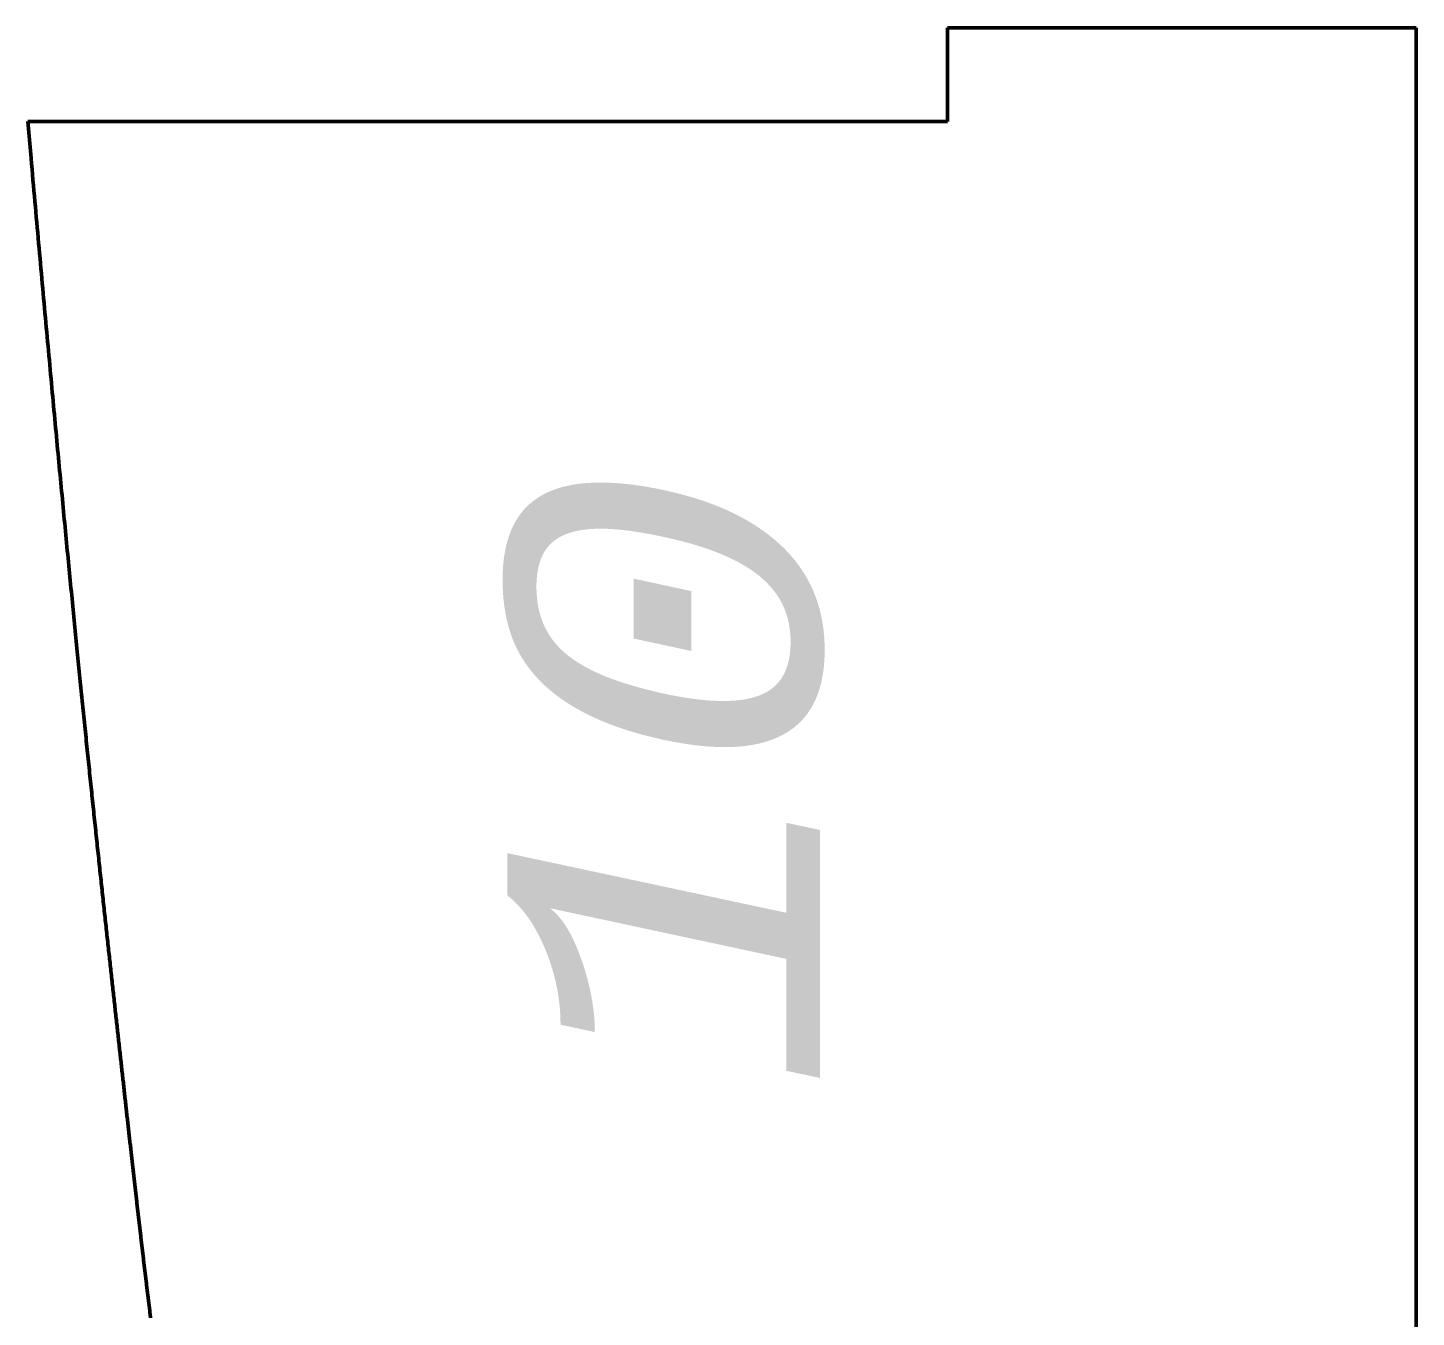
# Model space of a CAD drawing. Header units: millimetres. Extents: x -237 to 1000, y -57 to 526.
# Drawn here: x 768.64 to 813.07, y 91.53 to 132.78 of the extents above; entities that cross this region are included whole.
import ezdxf

# ---------------------------------------------------------------- set-up
doc = ezdxf.new("R2010")
doc.units = ezdxf.units.MM
doc.layers.add('Graviranje', color=1, linetype='Continuous', lineweight=25, true_color=0xff0000)
doc.layers.add('Rez', color=30, linetype='Continuous', lineweight=50, true_color=0xff7f00)
doc.styles.add('textstyle10', font='')
doc.styles.get('textstyle10').set_extended_font_data('CourierCad', italic=True)

# ---------------------------------------------------------------- blocks, each defined once
blk = doc.blocks.new('R13')
at = {"layer": 'Rez'}
for p, q in [((-3.861, 39.986), (-4.02, 39.971)), ((-3.7, 40), (-3.861, 39.986)), ((-3.539, 40.015), (-3.7, 40)), ((-3.377, 40.029), (-3.539, 40.015)), ((-3.215, 40.044), (-3.377, 40.029)), ((-3.052, 40.059), (-3.215, 40.044)), ((-2.888, 40.074), (-3.052, 40.059)), ((-2.724, 40.088), (-2.888, 40.074)), ((-2.559, 40.103), (-2.724, 40.088)), ((-2.393, 40.118), (-2.559, 40.103)), ((-2.226, 40.133), (-2.393, 40.118)), ((-2.059, 40.148), (-2.226, 40.133)), ((-1.891, 40.163), (-2.059, 40.148)), ((-1.723, 40.178), (-1.891, 40.163)), ((-1.554, 40.194), (-1.723, 40.178)), ((-1.384, 40.209), (-1.554, 40.194)), ((-1.213, 40.224), (-1.384, 40.209)), ((-1.042, 40.239), (-1.213, 40.224)), ((-0.87, 40.255), (-1.042, 40.239)), ((-0.698, 40.27), (-0.87, 40.255)), ((-0.524, 40.286), (-0.698, 40.27)), ((-0.35, 40.301), (-0.524, 40.286)), ((-0.175, 40.317), (-0.35, 40.301)), ((1, 40.421), (-0.175, 40.317)), ((1, 11), (1, 40.421)), ((-8.658, 39.543), (-8.797, 39.53)), ((-8.517, 39.556), (-8.658, 39.543)), ((-8.376, 39.569), (-8.517, 39.556)), ((-8.235, 39.583), (-8.376, 39.569)), ((-8.093, 39.596), (-8.235, 39.583)), ((-7.95, 39.609), (-8.093, 39.596)), ((-7.807, 39.623), (-7.95, 39.609)), ((-7.663, 39.636), (-7.807, 39.623)), ((-7.518, 39.65), (-7.663, 39.636)), ((-7.373, 39.663), (-7.518, 39.65)), ((-7.227, 39.677), (-7.373, 39.663)), ((-7.081, 39.69), (-7.227, 39.677)), ((-6.934, 39.704), (-7.081, 39.69)), ((-6.786, 39.717), (-6.934, 39.704)), ((-6.638, 39.731), (-6.786, 39.717)), ((-6.489, 39.745), (-6.638, 39.731)), ((-6.339, 39.759), (-6.489, 39.745)), ((-6.189, 39.773), (-6.339, 39.759)), ((-6.038, 39.786), (-6.189, 39.773)), ((-5.887, 39.8), (-6.038, 39.786)), ((-5.735, 39.814), (-5.887, 39.8)), ((-5.582, 39.828), (-5.735, 39.814)), ((-5.429, 39.842), (-5.582, 39.828)), ((-5.275, 39.857), (-5.429, 39.842)), ((-5.121, 39.871), (-5.275, 39.857)), ((-4.965, 39.885), (-5.121, 39.871)), ((-4.809, 39.899), (-4.965, 39.885)), ((-4.653, 39.913), (-4.809, 39.899)), ((-4.496, 39.928), (-4.653, 39.913)), ((-4.338, 39.942), (-4.496, 39.928)), ((-4.18, 39.957), (-4.338, 39.942)), ((-4.02, 39.971), (-4.18, 39.957)), ((-13.33, 39.097), (-13.45, 39.085)), ((-13.21, 39.108), (-13.33, 39.097)), ((-13.089, 39.12), (-13.21, 39.108)), ((-12.968, 39.132), (-13.089, 39.12)), ((-12.846, 39.144), (-12.968, 39.132)), ((-12.724, 39.156), (-12.846, 39.144)), ((-12.601, 39.167), (-12.724, 39.156)), ((-12.477, 39.179), (-12.601, 39.167)), ((-12.353, 39.191), (-12.477, 39.179)), ((-12.229, 39.203), (-12.353, 39.191)), ((-12.104, 39.215), (-12.229, 39.203)), ((-11.978, 39.228), (-12.104, 39.215)), ((-11.852, 39.24), (-11.978, 39.228)), ((-11.726, 39.252), (-11.852, 39.24)), ((-11.598, 39.264), (-11.726, 39.252)), ((-11.471, 39.276), (-11.598, 39.264)), ((-11.342, 39.289), (-11.471, 39.276)), ((-11.214, 39.301), (-11.342, 39.289)), ((-11.084, 39.313), (-11.214, 39.301)), ((-10.954, 39.326), (-11.084, 39.313)), ((-10.824, 39.338), (-10.954, 39.326)), ((-10.693, 39.351), (-10.824, 39.338)), ((-10.561, 39.363), (-10.693, 39.351)), ((-10.429, 39.376), (-10.561, 39.363)), ((-10.296, 39.388), (-10.429, 39.376)), ((-10.163, 39.401), (-10.296, 39.388)), ((-10.029, 39.414), (-10.163, 39.401)), ((-9.894, 39.427), (-10.029, 39.414)), ((-9.759, 39.439), (-9.894, 39.427)), ((-9.624, 39.452), (-9.759, 39.439)), ((-9.487, 39.465), (-9.624, 39.452)), ((-9.351, 39.478), (-9.487, 39.465)), ((-9.213, 39.491), (-9.351, 39.478)), ((-9.075, 39.504), (-9.213, 39.491)), ((-8.937, 39.517), (-9.075, 39.504)), ((-8.797, 39.53), (-8.937, 39.517)), ((-17.832, 38.649), (-17.932, 38.638)), ((-17.731, 38.659), (-17.832, 38.649)), ((-17.63, 38.669), (-17.731, 38.659)), ((-17.529, 38.679), (-17.63, 38.669)), ((-17.427, 38.69), (-17.529, 38.679)), ((-17.325, 38.7), (-17.427, 38.69)), ((-17.222, 38.71), (-17.325, 38.7)), ((-17.119, 38.721), (-17.222, 38.71)), ((-17.016, 38.731), (-17.119, 38.721)), ((-16.912, 38.742), (-17.016, 38.731)), ((-16.807, 38.752), (-16.912, 38.742)), ((-16.702, 38.763), (-16.807, 38.752)), ((-16.597, 38.774), (-16.702, 38.763)), ((-16.491, 38.784), (-16.597, 38.774)), ((-16.385, 38.795), (-16.491, 38.784)), ((-16.278, 38.806), (-16.385, 38.795)), ((-16.17, 38.816), (-16.278, 38.806)), ((-16.063, 38.827), (-16.17, 38.816)), ((-15.954, 38.838), (-16.063, 38.827)), ((-15.846, 38.849), (-15.954, 38.838)), ((-15.737, 38.86), (-15.846, 38.849)), ((-15.627, 38.87), (-15.737, 38.86)), ((-15.517, 38.881), (-15.627, 38.87)), ((-15.406, 38.892), (-15.517, 38.881)), ((-15.295, 38.903), (-15.406, 38.892)), ((-15.183, 38.915), (-15.295, 38.903)), ((-15.071, 38.926), (-15.183, 38.915)), ((-14.959, 38.937), (-15.071, 38.926)), ((-14.846, 38.948), (-14.959, 38.937)), ((-14.732, 38.959), (-14.846, 38.948)), ((-14.618, 38.97), (-14.732, 38.959)), ((-14.503, 38.982), (-14.618, 38.97)), ((-14.388, 38.993), (-14.503, 38.982)), ((-14.273, 39.004), (-14.388, 38.993)), ((-14.157, 39.016), (-14.273, 39.004)), ((-14.04, 39.027), (-14.157, 39.016)), ((-13.923, 39.039), (-14.04, 39.027)), ((-13.805, 39.05), (-13.923, 39.039)), ((-13.687, 39.062), (-13.805, 39.05)), ((-13.569, 39.073), (-13.687, 39.062)), ((-13.45, 39.085), (-13.569, 39.073)), ((-22.09, 38.205), (-22.171, 38.196)), ((-22.008, 38.214), (-22.09, 38.205)), ((-21.926, 38.223), (-22.008, 38.214)), ((-21.843, 38.231), (-21.926, 38.223)), ((-21.76, 38.24), (-21.843, 38.231)), ((-21.677, 38.249), (-21.76, 38.24)), ((-21.593, 38.258), (-21.677, 38.249)), ((-21.509, 38.267), (-21.593, 38.258)), ((-21.425, 38.276), (-21.509, 38.267)), ((-21.34, 38.285), (-21.425, 38.276)), ((-21.255, 38.294), (-21.34, 38.285)), ((-21.169, 38.303), (-21.255, 38.294)), ((-21.083, 38.312), (-21.169, 38.303)), ((-20.997, 38.321), (-21.083, 38.312)), ((-20.911, 38.33), (-20.997, 38.321)), ((-20.824, 38.339), (-20.911, 38.33)), ((-20.736, 38.348), (-20.824, 38.339)), ((-20.649, 38.358), (-20.736, 38.348)), ((-20.561, 38.367), (-20.649, 38.358)), ((-20.472, 38.376), (-20.561, 38.367)), ((-20.383, 38.385), (-20.472, 38.376)), ((-20.294, 38.395), (-20.383, 38.385)), ((-20.204, 38.404), (-20.294, 38.395)), ((-20.114, 38.413), (-20.204, 38.404)), ((-20.024, 38.423), (-20.114, 38.413)), ((-19.933, 38.432), (-20.024, 38.423)), ((-19.842, 38.442), (-19.933, 38.432)), ((-19.75, 38.451), (-19.842, 38.442)), ((-19.658, 38.461), (-19.75, 38.451)), ((-19.566, 38.47), (-19.658, 38.461)), ((-19.473, 38.48), (-19.566, 38.47)), ((-19.38, 38.49), (-19.473, 38.48)), ((-19.286, 38.499), (-19.38, 38.49)), ((-19.192, 38.509), (-19.286, 38.499)), ((-19.098, 38.519), (-19.192, 38.509)), ((-19.003, 38.529), (-19.098, 38.519)), ((-18.908, 38.538), (-19.003, 38.529)), ((-18.812, 38.548), (-18.908, 38.538)), ((-18.716, 38.558), (-18.812, 38.548)), ((-18.619, 38.568), (-18.716, 38.558)), ((-18.522, 38.578), (-18.619, 38.568)), ((-18.425, 38.588), (-18.522, 38.578)), ((-18.327, 38.598), (-18.425, 38.588)), ((-18.229, 38.608), (-18.327, 38.598)), ((-18.13, 38.618), (-18.229, 38.608)), ((-18.031, 38.628), (-18.13, 38.618)), ((-17.932, 38.638), (-18.031, 38.628)), ((-26.182, 37.76), (-26.248, 37.753)), ((-26.117, 37.767), (-26.182, 37.76)), ((-26.051, 37.775), (-26.117, 37.767)), ((-25.985, 37.782), (-26.051, 37.775)), ((-25.918, 37.789), (-25.985, 37.782)), ((-25.852, 37.797), (-25.918, 37.789)), ((-25.785, 37.804), (-25.852, 37.797)), ((-25.718, 37.811), (-25.785, 37.804)), ((-25.651, 37.819), (-25.718, 37.811)), ((-25.583, 37.826), (-25.651, 37.819)), ((-25.515, 37.834), (-25.583, 37.826)), ((-25.447, 37.841), (-25.515, 37.834)), ((-25.379, 37.849), (-25.447, 37.841)), ((-25.311, 37.856), (-25.379, 37.849)), ((-25.242, 37.864), (-25.311, 37.856)), ((-25.173, 37.871), (-25.242, 37.864)), ((-25.103, 37.879), (-25.173, 37.871)), ((-25.034, 37.887), (-25.103, 37.879)), ((-24.964, 37.894), (-25.034, 37.887)), ((-24.894, 37.902), (-24.964, 37.894)), ((-24.823, 37.91), (-24.894, 37.902)), ((-24.752, 37.917), (-24.823, 37.91)), ((-24.681, 37.925), (-24.752, 37.917)), ((-24.61, 37.933), (-24.681, 37.925)), ((-24.539, 37.941), (-24.61, 37.933)), ((-24.467, 37.949), (-24.539, 37.941)), ((-24.395, 37.957), (-24.467, 37.949)), ((-24.322, 37.964), (-24.395, 37.957)), ((-24.25, 37.972), (-24.322, 37.964)), ((-24.177, 37.98), (-24.25, 37.972)), ((-24.103, 37.988), (-24.177, 37.98)), ((-24.03, 37.996), (-24.103, 37.988)), ((-23.956, 38.004), (-24.03, 37.996)), ((-23.882, 38.012), (-23.956, 38.004)), ((-23.808, 38.02), (-23.882, 38.012)), ((-23.733, 38.029), (-23.808, 38.02)), ((-23.658, 38.037), (-23.733, 38.029)), ((-23.582, 38.045), (-23.658, 38.037)), ((-23.507, 38.053), (-23.582, 38.045)), ((-23.431, 38.061), (-23.507, 38.053)), ((-23.354, 38.069), (-23.431, 38.061)), ((-23.278, 38.078), (-23.354, 38.069)), ((-23.201, 38.086), (-23.278, 38.078)), ((-23.124, 38.094), (-23.201, 38.086)), ((-23.046, 38.103), (-23.124, 38.094)), ((-22.968, 38.111), (-23.046, 38.103)), ((-22.89, 38.12), (-22.968, 38.111)), ((-22.811, 38.128), (-22.89, 38.12)), ((-22.733, 38.136), (-22.811, 38.128)), ((-22.653, 38.145), (-22.733, 38.136)), ((-22.574, 38.153), (-22.653, 38.145)), ((-22.494, 38.162), (-22.574, 38.153)), ((-22.414, 38.171), (-22.494, 38.162)), ((-22.333, 38.179), (-22.414, 38.171)), ((-22.252, 38.188), (-22.333, 38.179)), ((-22.171, 38.196), (-22.252, 38.188)), ((-30.18, 37.316), (-30.233, 37.311)), ((-30.127, 37.322), (-30.18, 37.316)), ((-30.074, 37.328), (-30.127, 37.322)), ((-30.021, 37.334), (-30.074, 37.328)), ((-29.967, 37.34), (-30.021, 37.334)), ((-29.913, 37.346), (-29.967, 37.34)), ((-29.86, 37.352), (-29.913, 37.346)), ((-29.806, 37.358), (-29.86, 37.352)), ((-29.751, 37.364), (-29.806, 37.358)), ((-29.697, 37.37), (-29.751, 37.364)), ((-29.643, 37.376), (-29.697, 37.37)), ((-29.588, 37.382), (-29.643, 37.376)), ((-29.533, 37.389), (-29.588, 37.382)), ((-29.478, 37.395), (-29.533, 37.389)), ((-29.423, 37.401), (-29.478, 37.395)), ((-29.368, 37.407), (-29.423, 37.401)), ((-29.313, 37.413), (-29.368, 37.407)), ((-29.257, 37.419), (-29.313, 37.413)), ((-29.201, 37.425), (-29.257, 37.419)), ((-29.145, 37.432), (-29.201, 37.425)), ((-29.089, 37.438), (-29.145, 37.432)), ((-29.033, 37.444), (-29.089, 37.438)), ((-28.977, 37.45), (-29.033, 37.444)), ((-28.92, 37.457), (-28.977, 37.45)), ((-28.863, 37.463), (-28.92, 37.457)), ((-28.806, 37.469), (-28.863, 37.463)), ((-28.749, 37.476), (-28.806, 37.469)), ((-28.692, 37.482), (-28.749, 37.476)), ((-28.635, 37.488), (-28.692, 37.482)), ((-28.577, 37.495), (-28.635, 37.488)), ((-28.519, 37.501), (-28.577, 37.495)), ((-28.461, 37.508), (-28.519, 37.501)), ((-28.403, 37.514), (-28.461, 37.508)), ((-28.345, 37.521), (-28.403, 37.514)), ((-28.286, 37.527), (-28.345, 37.521)), ((-28.227, 37.534), (-28.286, 37.527)), ((-28.169, 37.54), (-28.227, 37.534)), ((-28.11, 37.547), (-28.169, 37.54)), ((-28.05, 37.553), (-28.11, 37.547)), ((-27.991, 37.56), (-28.05, 37.553)), ((-27.931, 37.566), (-27.991, 37.56)), ((-27.872, 37.573), (-27.931, 37.566)), ((-27.812, 37.58), (-27.872, 37.573)), ((-27.751, 37.586), (-27.812, 37.58)), ((-27.691, 37.593), (-27.751, 37.586)), ((-27.631, 37.6), (-27.691, 37.593)), ((-27.57, 37.607), (-27.631, 37.6)), ((-27.509, 37.613), (-27.57, 37.607)), ((-27.448, 37.62), (-27.509, 37.613)), ((-27.387, 37.627), (-27.448, 37.62)), ((-27.325, 37.634), (-27.387, 37.627)), ((-27.263, 37.641), (-27.325, 37.634)), ((-27.201, 37.647), (-27.263, 37.641)), ((-27.139, 37.654), (-27.201, 37.647)), ((-27.077, 37.661), (-27.139, 37.654)), ((-27.015, 37.668), (-27.077, 37.661)), ((-26.952, 37.675), (-27.015, 37.668)), ((-26.889, 37.682), (-26.952, 37.675)), ((-26.826, 37.689), (-26.889, 37.682)), ((-26.762, 37.696), (-26.826, 37.689)), ((-26.699, 37.703), (-26.762, 37.696)), ((-26.635, 37.71), (-26.699, 37.703)), ((-26.571, 37.717), (-26.635, 37.71)), ((-26.507, 37.724), (-26.571, 37.717)), ((-26.442, 37.731), (-26.507, 37.724)), ((-26.378, 37.739), (-26.442, 37.731)), ((-26.313, 37.746), (-26.378, 37.739)), ((-26.248, 37.753), (-26.313, 37.746)), ((-34.114, 36.871), (-34.158, 36.865)), ((-34.07, 36.876), (-34.114, 36.871)), ((-34.026, 36.881), (-34.07, 36.876)), ((-33.982, 36.886), (-34.026, 36.881)), ((-33.937, 36.891), (-33.982, 36.886)), ((-33.893, 36.896), (-33.937, 36.891)), ((-33.849, 36.901), (-33.893, 36.896)), ((-33.804, 36.906), (-33.849, 36.901)), ((-33.76, 36.912), (-33.804, 36.906)), ((-33.715, 36.917), (-33.76, 36.912)), ((-33.67, 36.922), (-33.715, 36.917)), ((-33.626, 36.927), (-33.67, 36.922)), ((-33.581, 36.932), (-33.626, 36.927)), ((-33.536, 36.937), (-33.581, 36.932)), ((-33.491, 36.943), (-33.536, 36.937)), ((-33.446, 36.948), (-33.491, 36.943)), ((-33.401, 36.953), (-33.446, 36.948)), ((-33.355, 36.958), (-33.401, 36.953)), ((-33.31, 36.963), (-33.355, 36.958)), ((-33.264, 36.969), (-33.31, 36.963)), ((-33.219, 36.974), (-33.264, 36.969)), ((-33.173, 36.979), (-33.219, 36.974)), ((-33.127, 36.984), (-33.173, 36.979)), ((-33.082, 36.989), (-33.127, 36.984)), ((-33.036, 36.995), (-33.082, 36.989)), ((-32.99, 37), (-33.036, 36.995)), ((-32.944, 37.005), (-32.99, 37)), ((-32.897, 37.011), (-32.944, 37.005)), ((-32.851, 37.016), (-32.897, 37.011)), ((-32.805, 37.021), (-32.851, 37.016)), ((-32.758, 37.026), (-32.805, 37.021)), ((-32.712, 37.032), (-32.758, 37.026)), ((-32.665, 37.037), (-32.712, 37.032)), ((-32.618, 37.042), (-32.665, 37.037)), ((-32.571, 37.048), (-32.618, 37.042)), ((-32.524, 37.053), (-32.571, 37.048)), ((-32.477, 37.058), (-32.524, 37.053)), ((-32.43, 37.064), (-32.477, 37.058)), ((-32.383, 37.069), (-32.43, 37.064)), ((-32.335, 37.074), (-32.383, 37.069)), ((-32.288, 37.08), (-32.335, 37.074)), ((-32.24, 37.085), (-32.288, 37.08)), ((-32.192, 37.091), (-32.24, 37.085)), ((-32.144, 37.096), (-32.192, 37.091)), ((-32.096, 37.102), (-32.144, 37.096)), ((-32.048, 37.107), (-32.096, 37.102)), ((-32, 37.112), (-32.048, 37.107)), ((-31.952, 37.118), (-32, 37.112)), ((-31.903, 37.123), (-31.952, 37.118)), ((-31.855, 37.129), (-31.903, 37.123)), ((-31.806, 37.134), (-31.855, 37.129)), ((-31.757, 37.14), (-31.806, 37.134)), ((-31.708, 37.145), (-31.757, 37.14)), ((-31.659, 37.151), (-31.708, 37.145)), ((-31.61, 37.156), (-31.659, 37.151)), ((-31.561, 37.162), (-31.61, 37.156)), ((-31.511, 37.167), (-31.561, 37.162)), ((-31.462, 37.173), (-31.511, 37.167)), ((-31.412, 37.179), (-31.462, 37.173)), ((-31.362, 37.184), (-31.412, 37.179)), ((-31.312, 37.19), (-31.362, 37.184)), ((-31.262, 37.195), (-31.312, 37.19)), ((-31.212, 37.201), (-31.262, 37.195)), ((-31.162, 37.207), (-31.212, 37.201)), ((-31.112, 37.212), (-31.162, 37.207)), ((-31.061, 37.218), (-31.112, 37.212)), ((-31.01, 37.224), (-31.061, 37.218)), ((-30.959, 37.229), (-31.01, 37.224)), ((-30.908, 37.235), (-30.959, 37.229)), ((-30.857, 37.241), (-30.908, 37.235)), ((-30.806, 37.247), (-30.857, 37.241)), ((-30.755, 37.252), (-30.806, 37.247)), ((-30.703, 37.258), (-30.755, 37.252)), ((-30.652, 37.264), (-30.703, 37.258)), ((-30.6, 37.27), (-30.652, 37.264)), ((-30.548, 37.275), (-30.6, 37.27)), ((-30.496, 37.281), (-30.548, 37.275)), ((-30.444, 37.287), (-30.496, 37.281)), ((-30.391, 37.293), (-30.444, 37.287)), ((-30.339, 37.299), (-30.391, 37.293)), ((-30.286, 37.305), (-30.339, 37.299)), ((-30.233, 37.311), (-30.286, 37.305)), ((-37.231, 36.496), (-37.273, 36.491)), ((-37.19, 36.501), (-37.231, 36.496)), ((-37.149, 36.506), (-37.19, 36.501)), ((-37.108, 36.511), (-37.149, 36.506)), ((-37.067, 36.516), (-37.108, 36.511)), ((-37.026, 36.521), (-37.067, 36.516)), ((-36.985, 36.527), (-37.026, 36.521)), ((-36.943, 36.532), (-36.985, 36.527)), ((-36.902, 36.537), (-36.943, 36.532)), ((-36.861, 36.542), (-36.902, 36.537)), ((-36.82, 36.547), (-36.861, 36.542)), ((-36.778, 36.552), (-36.82, 36.547)), ((-36.737, 36.557), (-36.778, 36.552)), ((-36.696, 36.562), (-36.737, 36.557)), ((-36.655, 36.567), (-36.696, 36.562)), ((-36.613, 36.572), (-36.655, 36.567)), ((-36.572, 36.577), (-36.613, 36.572)), ((-36.531, 36.582), (-36.572, 36.577)), ((-36.489, 36.588), (-36.531, 36.582)), ((-36.448, 36.593), (-36.489, 36.588)), ((-36.407, 36.598), (-36.448, 36.593)), ((-36.365, 36.603), (-36.407, 36.598)), ((-36.324, 36.608), (-36.365, 36.603)), ((-36.282, 36.613), (-36.324, 36.608)), ((-36.241, 36.618), (-36.282, 36.613)), ((-36.199, 36.623), (-36.241, 36.618)), ((-36.158, 36.628), (-36.199, 36.623)), ((-36.116, 36.633), (-36.158, 36.628)), ((-36.075, 36.638), (-36.116, 36.633)), ((-36.033, 36.643), (-36.075, 36.638)), ((-35.991, 36.648), (-36.033, 36.643)), ((-35.95, 36.653), (-35.991, 36.648)), ((-35.908, 36.658), (-35.95, 36.653)), ((-35.866, 36.663), (-35.908, 36.658)), ((-35.824, 36.668), (-35.866, 36.663)), ((-35.782, 36.673), (-35.824, 36.668)), ((-35.741, 36.678), (-35.782, 36.673)), ((-35.699, 36.683), (-35.741, 36.678)), ((-35.657, 36.688), (-35.699, 36.683)), ((-35.615, 36.693), (-35.657, 36.688)), ((-35.573, 36.698), (-35.615, 36.693)), ((-35.531, 36.704), (-35.573, 36.698)), ((-35.489, 36.709), (-35.531, 36.704)), ((-35.446, 36.714), (-35.489, 36.709)), ((-35.404, 36.719), (-35.446, 36.714)), ((-35.362, 36.724), (-35.404, 36.719)), ((-35.32, 36.729), (-35.362, 36.724)), ((-35.277, 36.734), (-35.32, 36.729)), ((-35.235, 36.739), (-35.277, 36.734)), ((-35.193, 36.744), (-35.235, 36.739)), ((-35.15, 36.749), (-35.193, 36.744)), ((-35.108, 36.754), (-35.15, 36.749)), ((-35.065, 36.759), (-35.108, 36.754)), ((-35.022, 36.764), (-35.065, 36.759)), ((-34.98, 36.769), (-35.022, 36.764)), ((-34.937, 36.774), (-34.98, 36.769)), ((-34.894, 36.779), (-34.937, 36.774)), ((-34.851, 36.784), (-34.894, 36.779)), ((-34.809, 36.789), (-34.851, 36.784)), ((-34.766, 36.794), (-34.809, 36.789)), ((-34.723, 36.799), (-34.766, 36.794)), ((-34.68, 36.804), (-34.723, 36.799)), ((-34.636, 36.809), (-34.68, 36.804)), ((-34.593, 36.815), (-34.636, 36.809)), ((-34.55, 36.82), (-34.593, 36.815)), ((-34.507, 36.825), (-34.55, 36.82)), ((-34.463, 36.83), (-34.507, 36.825)), ((-34.42, 36.835), (-34.463, 36.83)), ((-34.376, 36.84), (-34.42, 36.835)), ((-34.333, 36.845), (-34.376, 36.84)), ((-34.289, 36.85), (-34.333, 36.845)), ((-34.245, 36.855), (-34.289, 36.85)), ((-34.202, 36.86), (-34.245, 36.855)), ((-34.158, 36.865), (-34.202, 36.86)), ((4, 11), (1, 11)), ((4, -4), (4, 11)), ((4, -4), (-50, -4))]:
    blk.add_line(p, q, dxfattribs=at)
at = {"layer": 'Graviranje', "insert": (-20, 20), "char_height": 10, "attachment_point": 5, "style": 'textstyle10'}
blk.add_mtext('10', dxfattribs=at)

msp = doc.modelspace()

# ---------------------------------------------------------------- block references
at = {"layer": 'Rez', "rotation": 90}
msp.add_blockref('R13', (809.066, 128.777), dxfattribs=at)

doc.saveas('drawing.dxf')
